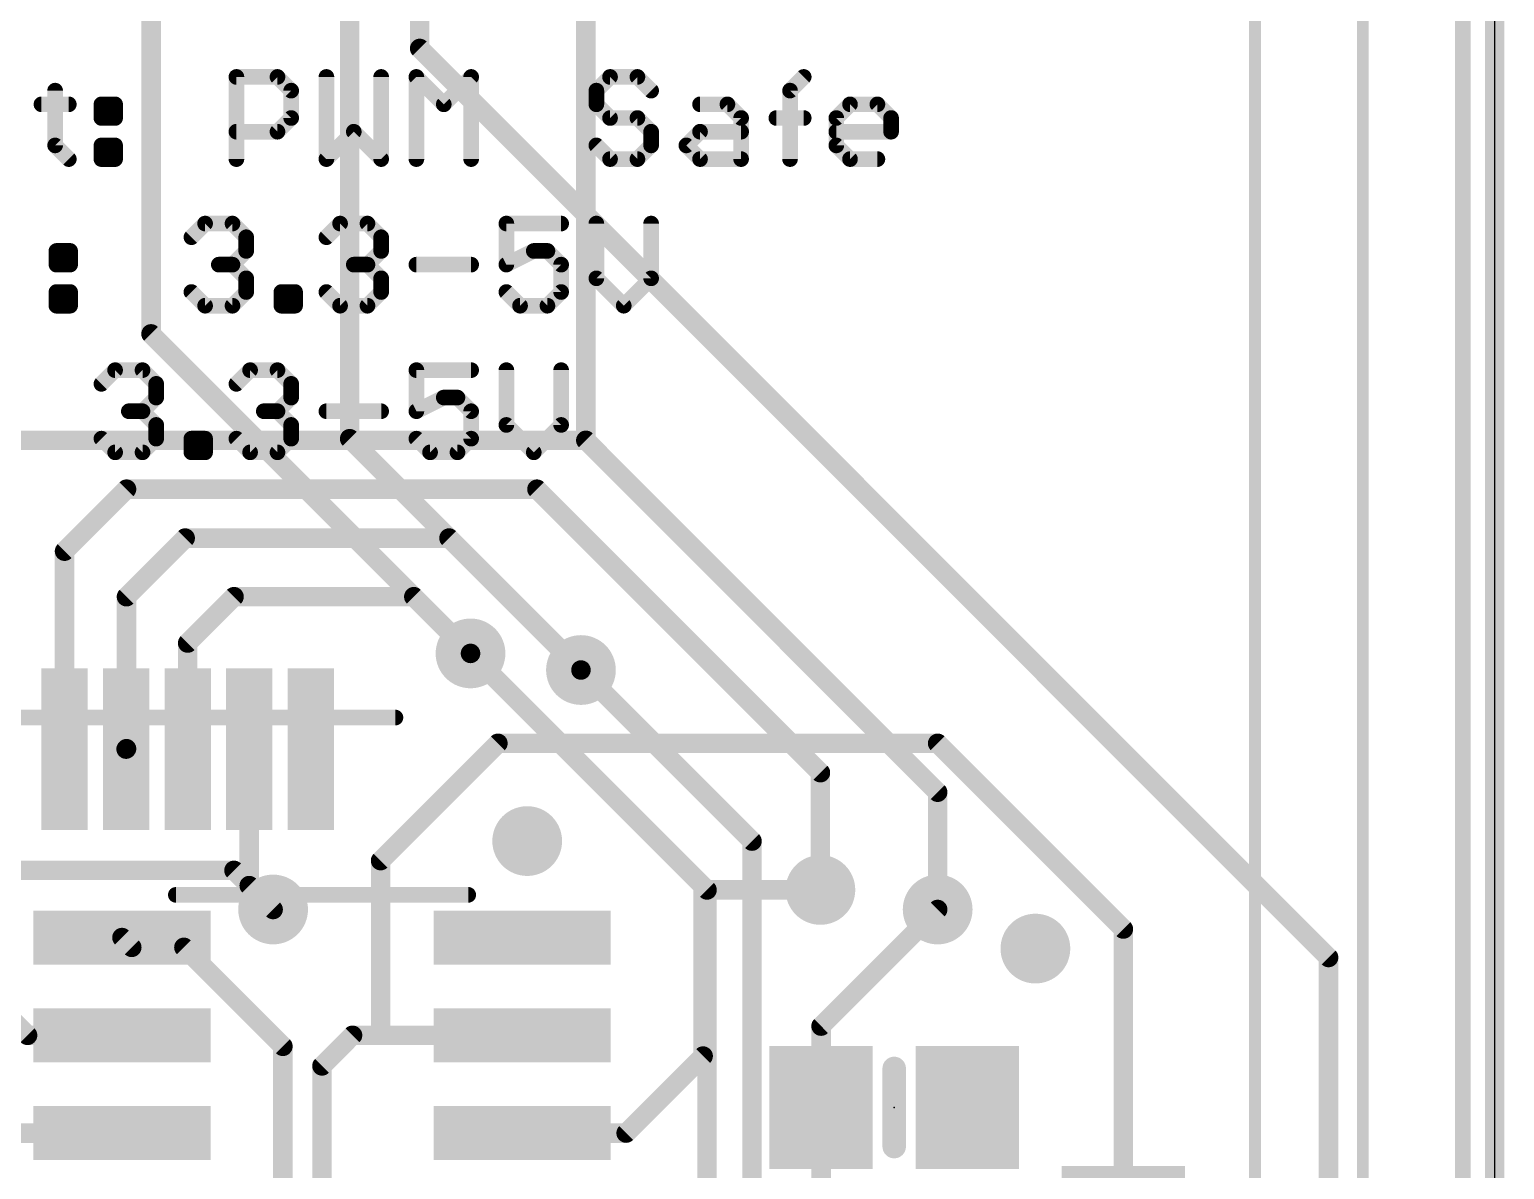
# Model space of a CAD drawing. Extents: x -0.1 to 35.7, y -0.1 to 59.2.
# Drawn here: x 16.52 to 35.69, y 15.42 to 30.23 of the extents above; entities that cross this region are included whole.
import ezdxf

# ---------------------------------------------------------------- set-up
doc = ezdxf.new("R2010")
doc.units = 0
for name, color, linetype in [('1', 12, 'CONTINUOUS'), ('16', 5, 'CONTINUOUS'), ('18', 110, 'CONTINUOUS'), ('20', 53, 'CONTINUOUS'), ('21', 40, 'CONTINUOUS'), ('22', 6, 'CONTINUOUS'), ('23', 40, 'CONTINUOUS'), ('29', 253, 'CONTINUOUS'), ('30', 253, 'CONTINUOUS'), ('52', 253, 'CONTINUOUS')]:
    doc.layers.add(name, color=color, linetype=linetype)

# ---------------------------------------------------------------- blocks, each defined once
blk = doc.blocks.new('RECT')
blk.add_solid([(-0.5, -0.5), (0.5, -0.5), (-0.5, 0.5), (0.5, 0.5)])
blk = doc.blocks.new('ROUNDV')
at = {"const_width": 0.5}
blk.add_lwpolyline([(0, -0.25, 1), (0, 0.25, 1), (0, -0.25)], format="xyb", dxfattribs=at)

msp = doc.modelspace()

# ---------------------------------------------------------------- linework, layer by layer
at = {"layer": '1', "const_width": 0.254}
for points in [[(35.56, 59.055), (35.56, 0)], [(20.68, 52.04), (20.68, 24.913)], [(21.59, 29.9836), (21.59, 46.482)], [(18.099, 42.37), (18.099, 26.2748)], [(33.401, 18.1726), (21.59, 29.9836)], [(18.099, 26.2748), (22.2504, 22.1234)], [(20.68, 24.913), (23.6855, 21.9075)], [(22.606, 20.955), (21.082, 19.431)], [(28.321, 20.955), (22.606, 20.955)], [(30.734, 18.542), (28.321, 20.955)], [(21.082, 19.431), (21.082, 17.161)], [(16.256, 19.304), (19.177, 19.304)], [(19.177, 19.304), (19.685, 18.796)], [(25.273, 16.891), (25.273, 19.05)], [(25.273, 19.05), (26.797, 19.05)], [(26.806, 17.281), (28.321, 18.796)], [(30.734, 14.793), (30.734, 18.542)], [(17.848, 18.304), (17.721, 18.431)], [(18.526, 18.304), (17.848, 18.304)], [(19.812, 17.018), (18.526, 18.304)], [(33.401, 2.54), (33.401, 18.1726)], [(16.494, 17.161), (16.002, 17.653)], [(17.721, 17.161), (16.494, 17.161)], [(20.32, 16.764), (20.717, 17.161)], [(20.717, 17.161), (21.082, 17.161)], [(21.082, 17.161), (22.921, 17.161)], [(26.806, 16.223), (26.806, 17.281)], [(19.812, 8.128), (19.812, 17.018)], [(20.32, 7.62), (20.32, 16.764)], [(24.273, 15.891), (25.273, 16.891)], [(26.806, 16.223), (26.806, 14.2081)], [(17.721, 15.891), (12.335, 15.891)], [(22.921, 15.891), (24.273, 15.891)]]:
    msp.add_lwpolyline(points, dxfattribs=at)
at = {"layer": '1', "const_width": 0.127}
for points in [[(21.6349, 30.0285, 1), (21.5451, 29.9387)], [(21.5265, 29.9836, 1), (21.6535, 29.9836)], [(18.1439, 26.3197, 1), (18.0541, 26.2299)], [(18.0355, 26.2748, 1), (18.1625, 26.2748)], [(20.7249, 24.9579, 1), (20.6351, 24.8681)], [(20.6165, 24.913, 1), (20.7435, 24.913)], [(22.2055, 22.0785, 1), (22.2953, 22.1683)], [(23.6406, 21.8626, 1), (23.7304, 21.9524)], [(22.606, 21.0185, 1), (22.606, 20.8915)], [(22.6509, 20.9101, 1), (22.5611, 20.9999)], [(28.3659, 20.9999, 1), (28.2761, 20.9101)], [(28.321, 20.8915, 1), (28.321, 21.0185)], [(21.1455, 19.431, 1), (21.0185, 19.431)], [(19.2219, 19.3489, 1), (19.1321, 19.2591)], [(19.177, 19.2405, 1), (19.177, 19.3675)], [(21.0371, 19.4759, 1), (21.1269, 19.3861)], [(25.3365, 19.05, 1), (25.2095, 19.05)], [(25.273, 19.1135, 1), (25.273, 18.9865)], [(26.797, 18.9865, 1), (26.797, 19.1135)], [(19.6401, 18.7511, 1), (19.7299, 18.8409)], [(28.3659, 18.7511, 1), (28.2761, 18.8409)], [(30.7975, 18.542, 1), (30.6705, 18.542)], [(30.6891, 18.4971, 1), (30.7789, 18.5869)], [(17.7659, 18.4759, 1), (17.6761, 18.3861)], [(17.848, 18.3675, 1), (17.848, 18.2405)], [(17.8031, 18.2591, 1), (17.8929, 18.3489)], [(18.5709, 18.3489, 1), (18.4811, 18.2591)], [(18.526, 18.2405, 1), (18.526, 18.3675)], [(33.4645, 18.1726, 1), (33.3375, 18.1726)], [(33.3561, 18.1277, 1), (33.4459, 18.2175)], [(16.494, 17.2245, 1), (16.494, 17.0975)], [(16.4491, 17.1161, 1), (16.5389, 17.2059)], [(17.721, 17.0975, 1), (17.721, 17.2245)], [(20.717, 17.2245, 1), (20.717, 17.0975)], [(20.7619, 17.1161, 1), (20.6721, 17.2059)], [(21.082, 17.2245, 1), (21.082, 17.0975)], [(21.082, 17.0975, 1), (21.082, 17.2245)], [(22.921, 17.0975, 1), (22.921, 17.2245)], [(26.8695, 17.281, 1), (26.7425, 17.281)], [(26.7611, 17.3259, 1), (26.8509, 17.2361)], [(19.8755, 17.018, 1), (19.7485, 17.018)], [(19.7671, 16.9731, 1), (19.8569, 17.0629)], [(21.0185, 17.161, 1), (21.1455, 17.161)], [(20.3835, 16.764, 1), (20.2565, 16.764)], [(20.2751, 16.8089, 1), (20.3649, 16.7191)], [(25.2095, 16.891, 1), (25.3365, 16.891)], [(25.3179, 16.8461, 1), (25.2281, 16.9359)], [(26.8695, 16.223, 1), (26.7425, 16.223)], [(26.7425, 16.223, 1), (26.8695, 16.223)], [(17.721, 15.8275, 1), (17.721, 15.9545)], [(22.921, 15.9545, 1), (22.921, 15.8275)], [(24.2281, 15.9359, 1), (24.3179, 15.8461)], [(24.273, 15.8275, 1), (24.273, 15.9545)]]:
    msp.add_lwpolyline(points, format="xyb", dxfattribs=at)
at = {"layer": '16', "const_width": 0.254}
for points in [[(35.56, 59.055), (35.56, 0)], [(23.749, 24.892), (23.749, 39.011)], [(23.749, 24.892), (14.351, 24.892)], [(28.321, 20.32), (23.749, 24.892)], [(17.78, 24.257), (16.975, 23.452)], [(23.114, 24.257), (17.78, 24.257)], [(26.797, 20.574), (23.114, 24.257)], [(16.975, 23.452), (16.975, 20.88)], [(18.542, 23.622), (17.78, 22.86)], [(21.971, 23.622), (18.542, 23.622)], [(23.6855, 21.9075), (21.971, 23.622)], [(17.78, 22.86), (17.78, 20.885)], [(19.177, 22.86), (18.575, 22.258)], [(21.5138, 22.86), (19.177, 22.86)], [(22.2504, 22.1234), (21.5138, 22.86)], [(18.575, 22.258), (18.575, 20.88)], [(25.3238, 19.05), (22.2504, 22.1234)], [(25.908, 19.685), (23.6855, 21.9075)], [(17.78, 20.885), (17.775, 20.88)], [(19.375, 19.106), (19.375, 20.88)], [(26.797, 19.05), (26.797, 20.574)], [(28.321, 18.796), (28.321, 20.32)], [(25.908, 19.685), (25.908, 11.811)], [(19.685, 18.796), (19.375, 19.106)], [(25.3238, 19.05), (25.3238, 13.7882)]]:
    msp.add_lwpolyline(points, dxfattribs=at)
at = {"layer": '16', "const_width": 0.127}
for points in [[(23.7939, 24.9369, 1), (23.7041, 24.8471)], [(23.6855, 24.892, 1), (23.8125, 24.892)], [(23.749, 24.8285, 1), (23.749, 24.9555)], [(17.78, 24.3205, 1), (17.78, 24.1935)], [(17.8249, 24.2121, 1), (17.7351, 24.3019)], [(23.1589, 24.3019, 1), (23.0691, 24.2121)], [(23.114, 24.1935, 1), (23.114, 24.3205)], [(17.0385, 23.452, 1), (16.9115, 23.452)], [(18.542, 23.6855, 1), (18.542, 23.5585)], [(18.5869, 23.5771, 1), (18.4971, 23.6669)], [(22.0159, 23.6669, 1), (21.9261, 23.5771)], [(21.971, 23.5585, 1), (21.971, 23.6855)], [(16.9301, 23.4969, 1), (17.0199, 23.4071)], [(17.8435, 22.86, 1), (17.7165, 22.86)], [(17.7351, 22.9049, 1), (17.8249, 22.8151)], [(19.177, 22.9235, 1), (19.177, 22.7965)], [(19.2219, 22.8151, 1), (19.1321, 22.9049)], [(21.5587, 22.9049, 1), (21.4689, 22.8151)], [(21.5138, 22.7965, 1), (21.5138, 22.9235)], [(18.6385, 22.258, 1), (18.5115, 22.258)], [(18.5301, 22.3029, 1), (18.6199, 22.2131)], [(22.2953, 22.1683, 1), (22.2055, 22.0785)], [(22.2055, 22.0785, 1), (22.2953, 22.1683)], [(23.7304, 21.9524, 1), (23.6406, 21.8626)], [(23.6406, 21.8626, 1), (23.7304, 21.9524)], [(16.9115, 20.88, 1), (17.0385, 20.88)], [(17.7301, 20.9249, 1), (17.8199, 20.8351)], [(17.7165, 20.885, 1), (17.8435, 20.885)], [(17.8249, 20.8401, 1), (17.7351, 20.9299)], [(18.5115, 20.88, 1), (18.6385, 20.88)], [(19.4385, 20.88, 1), (19.3115, 20.88)], [(26.8605, 20.574, 1), (26.7335, 20.574)], [(26.7521, 20.5291, 1), (26.8419, 20.6189)], [(28.3845, 20.32, 1), (28.2575, 20.32)], [(28.2761, 20.2751, 1), (28.3659, 20.3649)], [(25.9715, 19.685, 1), (25.8445, 19.685)], [(25.8631, 19.6401, 1), (25.9529, 19.7299)], [(19.4199, 19.1509, 1), (19.3301, 19.0611)], [(19.3115, 19.106, 1), (19.4385, 19.106)], [(25.3873, 19.05, 1), (25.2603, 19.05)], [(25.2789, 19.0051, 1), (25.3687, 19.0949)], [(26.7335, 19.05, 1), (26.8605, 19.05)], [(19.6401, 18.7511, 1), (19.7299, 18.8409)], [(28.2575, 18.796, 1), (28.3845, 18.796)]]:
    msp.add_lwpolyline(points, format="xyb", dxfattribs=at)
at = {"layer": '20'}
msp.add_line((35.56, 2.54), (35.56, 56.515), dxfattribs=at)
at = {"layer": '21'}
for points, const_width in [([(19.2081, 28.5461), (19.2081, 29.6138)], 0.2032), ([(19.2081, 29.6138), (19.7419, 29.6138)], 0.2032), ([(19.7419, 29.6138), (19.9199, 29.4359)], 0.2032), ([(20.3775, 29.6138), (20.3775, 28.5461)], 0.2032), ([(21.0893, 28.5461), (21.0893, 29.6138)], 0.2032), ([(21.5469, 28.5461), (21.5469, 29.6138)], 0.2032), ([(21.5469, 29.6138), (21.9028, 29.2579)], 0.2032), ([(21.9028, 29.2579), (22.2587, 29.6138)], 0.2032), ([(22.2587, 29.6138), (22.2587, 28.5461)], 0.2032), ([(24.0636, 29.6138), (23.8857, 29.4359)], 0.2032), ([(24.4195, 29.6138), (24.0636, 29.6138)], 0.2032), ([(24.5975, 29.4359), (24.4195, 29.6138)], 0.2032), ([(26.4024, 29.4359), (26.5804, 29.6138)], 0.2032), ([(16.8523, 29.4359), (16.8523, 28.7241)], 0.2032), ([(19.9199, 29.4359), (19.9199, 29.08)], 0.2032), ([(23.8857, 29.4359), (23.8857, 29.2579)], 0.2032), ([(26.4024, 28.5461), (26.4024, 29.4359)], 0.2032), ([(16.6744, 29.2579), (17.0303, 29.2579)], 0.2032), ([(17.454, 29.2579), (17.6319, 29.2579)], 0.2032), ([(17.454, 29.08), (17.454, 29.2579)], 0.2032), ([(17.6319, 29.2579), (17.6319, 29.08)], 0.2032), ([(23.8857, 29.2579), (24.0636, 29.08)], 0.2032), ([(25.233, 29.2579), (25.5889, 29.2579)], 0.2032), ([(25.5889, 29.2579), (25.7669, 29.08)], 0.2032), ([(27.004, 29.08), (27.182, 29.2579)], 0.2032), ([(27.182, 29.2579), (27.5379, 29.2579)], 0.2032), ([(27.5379, 29.2579), (27.7159, 29.08)], 0.2032), ([(17.6319, 29.08), (17.454, 29.08)], 0.2032), ([(19.9199, 29.08), (19.7419, 28.902)], 0.2032), ([(24.0636, 29.08), (24.4195, 29.08)], 0.2032), ([(24.4195, 29.08), (24.5975, 28.902)], 0.2032), ([(25.7669, 29.08), (25.7669, 28.5461)], 0.2032), ([(26.2245, 29.08), (26.5804, 29.08)], 0.2032), ([(27.004, 28.7241), (27.004, 29.08)], 0.2032), ([(27.7159, 29.08), (27.7159, 28.902)], 0.2032), ([(19.7419, 28.902), (19.2081, 28.902)], 0.2032), ([(20.3775, 28.5461), (20.7334, 28.902)], 0.2032), ([(20.7334, 28.902), (21.0893, 28.5461)], 0.2032), ([(24.5975, 28.902), (24.5975, 28.7241)], 0.2032), ([(25.0551, 28.7241), (25.233, 28.902)], 0.2032), ([(25.233, 28.902), (25.7669, 28.902)], 0.2032), ([(27.7159, 28.902), (27.004, 28.902)], 0.2032), ([(16.8523, 28.7241), (17.0303, 28.5461)], 0.2032), ([(17.454, 28.7241), (17.6319, 28.7241)], 0.2032), ([(17.454, 28.5461), (17.454, 28.7241)], 0.2032), ([(17.6319, 28.7241), (17.6319, 28.5461)], 0.2032), ([(24.0636, 28.5461), (23.8857, 28.7241)], 0.2032), ([(24.5975, 28.7241), (24.4195, 28.5461)], 0.2032), ([(25.233, 28.5461), (25.0551, 28.7241)], 0.2032), ([(27.182, 28.5461), (27.004, 28.7241)], 0.2032), ([(17.6319, 28.5461), (17.454, 28.5461)], 0.2032), ([(24.4195, 28.5461), (24.0636, 28.5461)], 0.2032), ([(25.7669, 28.5461), (25.233, 28.5461)], 0.2032), ([(27.5379, 28.5461), (27.182, 28.5461)], 0.2032), ([(18.6234, 27.5309), (18.8013, 27.7088)], 0.2032), ([(18.8013, 27.7088), (19.1572, 27.7088)], 0.2032), ([(19.1572, 27.7088), (19.3352, 27.5309)], 0.2032), ([(20.3775, 27.5309), (20.5554, 27.7088)], 0.2032), ([(20.5554, 27.7088), (20.9113, 27.7088)], 0.2032), ([(20.9113, 27.7088), (21.0893, 27.5309)], 0.2032), ([(23.4281, 27.7088), (22.7163, 27.7088)], 0.2032), ([(22.7163, 27.7088), (22.7163, 27.175)], 0.2032), ([(23.8857, 27.7088), (23.8857, 26.997)], 0.2032), ([(24.5975, 26.997), (24.5975, 27.7088)], 0.2032), ([(19.3352, 27.5309), (19.3352, 27.3529)], 0.2032), ([(21.0893, 27.5309), (21.0893, 27.3529)], 0.2032), ([(16.8693, 27.3529), (17.0472, 27.3529)], 0.2032), ([(16.8693, 27.175), (16.8693, 27.3529)], 0.2032), ([(17.0472, 27.3529), (17.0472, 27.175)], 0.2032), ([(19.3352, 27.3529), (19.1572, 27.175)], 0.2032), ([(21.0893, 27.3529), (20.9113, 27.175)], 0.2032), ([(22.7163, 27.175), (23.0722, 27.3529)], 0.2032), ([(23.0722, 27.3529), (23.2501, 27.3529)], 0.2032), ([(23.2501, 27.3529), (23.4281, 27.175)], 0.2032), ([(17.0472, 27.175), (16.8693, 27.175)], 0.2032), ([(19.1572, 27.175), (18.9793, 27.175)], 0.2032), ([(19.1572, 27.175), (19.3352, 26.997)], 0.2032), ([(20.9113, 27.175), (20.7334, 27.175)], 0.2032), ([(20.9113, 27.175), (21.0893, 26.997)], 0.2032), ([(21.5469, 27.175), (22.2587, 27.175)], 0.2032), ([(23.4281, 27.175), (23.4281, 26.8191)], 0.2032), ([(19.3352, 26.997), (19.3352, 26.8191)], 0.2032), ([(21.0893, 26.997), (21.0893, 26.8191)], 0.2032), ([(23.8857, 26.997), (24.2416, 26.6411)], 0.2032), ([(24.2416, 26.6411), (24.5975, 26.997)], 0.2032), ([(16.8693, 26.8191), (17.0472, 26.8191)], 0.2032), ([(16.8693, 26.6411), (16.8693, 26.8191)], 0.2032), ([(17.0472, 26.8191), (17.0472, 26.6411)], 0.2032), ([(18.8013, 26.6411), (18.6234, 26.8191)], 0.2032), ([(19.3352, 26.8191), (19.1572, 26.6411)], 0.2032), ([(19.7928, 26.6411), (19.7928, 26.8191)], 0.2032), ([(19.7928, 26.8191), (19.9707, 26.8191)], 0.2032), ([(19.9707, 26.8191), (19.9707, 26.6411)], 0.2032), ([(20.5554, 26.6411), (20.3775, 26.8191)], 0.2032), ([(21.0893, 26.8191), (20.9113, 26.6411)], 0.2032), ([(22.8942, 26.6411), (22.7163, 26.8191)], 0.2032), ([(23.4281, 26.8191), (23.2501, 26.6411)], 0.2032), ([(17.0472, 26.6411), (16.8693, 26.6411)], 0.2032), ([(19.1572, 26.6411), (18.8013, 26.6411)], 0.2032), ([(19.9707, 26.6411), (19.7928, 26.6411)], 0.2032), ([(20.9113, 26.6411), (20.5554, 26.6411)], 0.2032), ([(23.2501, 26.6411), (22.8942, 26.6411)], 0.2032), ([(17.454, 25.6259), (17.6319, 25.8038)], 0.2032), ([(17.6319, 25.8038), (17.9878, 25.8038)], 0.2032), ([(17.9878, 25.8038), (18.1658, 25.6259)], 0.2032), ([(19.2081, 25.6259), (19.386, 25.8038)], 0.2032), ([(19.386, 25.8038), (19.7419, 25.8038)], 0.2032), ([(19.7419, 25.8038), (19.9199, 25.6259)], 0.2032), ([(22.2587, 25.8038), (21.5469, 25.8038)], 0.2032), ([(21.5469, 25.8038), (21.5469, 25.27)], 0.2032), ([(22.7163, 25.8038), (22.7163, 25.092)], 0.2032), ([(23.4281, 25.092), (23.4281, 25.8038)], 0.2032), ([(18.1658, 25.6259), (18.1658, 25.4479)], 0.2032), ([(19.9199, 25.6259), (19.9199, 25.4479)], 0.2032), ([(18.1658, 25.4479), (17.9878, 25.27)], 0.2032), ([(19.9199, 25.4479), (19.7419, 25.27)], 0.2032), ([(21.5469, 25.27), (21.9028, 25.4479)], 0.2032), ([(21.9028, 25.4479), (22.0807, 25.4479)], 0.2032), ([(22.0807, 25.4479), (22.2587, 25.27)], 0.2032), ([(17.9878, 25.27), (17.8099, 25.27)], 0.2032), ([(17.9878, 25.27), (18.1658, 25.092)], 0.2032), ([(19.7419, 25.27), (19.564, 25.27)], 0.2032), ([(19.7419, 25.27), (19.9199, 25.092)], 0.2032), ([(20.3775, 25.27), (21.0893, 25.27)], 0.2032), ([(22.2587, 25.27), (22.2587, 24.914)], 0.2032), ([(18.1658, 25.092), (18.1658, 24.914)], 0.2032), ([(19.9199, 25.092), (19.9199, 24.914)], 0.2032), ([(22.7163, 25.092), (23.0722, 24.7361)], 0.2032), ([(23.0722, 24.7361), (23.4281, 25.092)], 0.2032), ([(17.6319, 24.7361), (17.454, 24.914)], 0.2032), ([(18.1658, 24.914), (17.9878, 24.7361)], 0.2032), ([(18.6234, 24.7361), (18.6234, 24.914)], 0.2032), ([(18.6234, 24.914), (18.8013, 24.914)], 0.2032), ([(18.8013, 24.914), (18.8013, 24.7361)], 0.2032), ([(19.386, 24.7361), (19.2081, 24.914)], 0.2032), ([(19.9199, 24.914), (19.7419, 24.7361)], 0.2032), ([(21.7248, 24.7361), (21.5469, 24.914)], 0.2032), ([(22.2587, 24.914), (22.0807, 24.7361)], 0.2032), ([(17.9878, 24.7361), (17.6319, 24.7361)], 0.2032), ([(18.8013, 24.7361), (18.6234, 24.7361)], 0.2032), ([(19.7419, 24.7361), (19.386, 24.7361)], 0.2032), ([(22.0807, 24.7361), (21.7248, 24.7361)], 0.2032), ([(18.421, 18.986), (22.221, 18.986)], 0.2032), ([(27.756, 16.731), (27.756, 15.715)], 0.3048)]:
    msp.add_lwpolyline(points, dxfattribs=dict(at, const_width=const_width))
for points, const_width in [([(19.2589, 29.6138, 1), (19.1573, 29.6138)], 0.1016), ([(19.2081, 29.6646, 1), (19.2081, 29.563)], 0.1016), ([(19.7778, 29.6497, 1), (19.706, 29.5779)], 0.1016), ([(19.7419, 29.563, 1), (19.7419, 29.6646)], 0.1016), ([(20.4283, 29.6138, 1), (20.3267, 29.6138)], 0.1016), ([(21.1401, 29.6138, 1), (21.0385, 29.6138)], 0.1016), ([(21.5828, 29.6497, 1), (21.5109, 29.5779)], 0.1016), ([(21.5977, 29.6138, 1), (21.4961, 29.6138)], 0.1016), ([(22.3095, 29.6138, 1), (22.2079, 29.6138)], 0.1016), ([(22.2946, 29.5779, 1), (22.2227, 29.6497)], 0.1016), ([(24.0636, 29.6646, 1), (24.0636, 29.563)], 0.1016), ([(24.0995, 29.5779, 1), (24.0277, 29.6497)], 0.1016), ([(24.4554, 29.6497, 1), (24.3836, 29.5779)], 0.1016), ([(24.4195, 29.563, 1), (24.4195, 29.6646)], 0.1016), ([(26.6163, 29.5779, 1), (26.5444, 29.6497)], 0.1016), ([(16.9031, 29.4359, 1), (16.8015, 29.4359)], 0.1016), ([(19.9707, 29.4359, 1), (19.8691, 29.4359)], 0.1016), ([(19.884, 29.3999, 1), (19.9558, 29.4718)], 0.1016), ([(23.8497, 29.4718, 1), (23.9216, 29.3999)], 0.1016), ([(23.9365, 29.4359, 1), (23.8349, 29.4359)], 0.1016), ([(24.5615, 29.3999, 1), (24.6334, 29.4718)], 0.1016), ([(26.4532, 29.4359, 1), (26.3516, 29.4359)], 0.1016), ([(26.3665, 29.4718, 1), (26.4383, 29.3999)], 0.1016), ([(16.6744, 29.3087, 1), (16.6744, 29.2071)], 0.1016), ([(17.0303, 29.2071, 1), (17.0303, 29.3087)], 0.1016), ([(17.454, 29.3087, 1), (17.454, 29.2071)], 0.1016), ([(17.5048, 29.2579, 1), (17.4032, 29.2579)], 0.1016), ([(17.6827, 29.2579, 1), (17.5811, 29.2579)], 0.1016), ([(17.6319, 29.2071, 1), (17.6319, 29.3087)], 0.1016), ([(21.8668, 29.2938, 1), (21.9387, 29.222)], 0.1016), ([(21.8668, 29.222, 1), (21.9387, 29.2938)], 0.1016), ([(23.9216, 29.2938, 1), (23.8497, 29.222)], 0.1016), ([(25.233, 29.3087, 1), (25.233, 29.2071)], 0.1016), ([(25.6248, 29.2938, 1), (25.553, 29.222)], 0.1016), ([(25.5889, 29.2071, 1), (25.5889, 29.3087)], 0.1016), ([(27.182, 29.3087, 1), (27.182, 29.2071)], 0.1016), ([(27.2179, 29.222, 1), (27.1461, 29.2938)], 0.1016), ([(27.5738, 29.2938, 1), (27.502, 29.222)], 0.1016), ([(27.5379, 29.2071, 1), (27.5379, 29.3087)], 0.1016), ([(17.454, 29.1308, 1), (17.454, 29.0292)], 0.1016), ([(17.6319, 29.0292, 1), (17.6319, 29.1308)], 0.1016), ([(19.9558, 29.044, 1), (19.884, 29.1159)], 0.1016), ([(23.8349, 29.2579, 1), (23.9365, 29.2579)], 0.1016), ([(24.0636, 29.1308, 1), (24.0636, 29.0292)], 0.1016), ([(24.0277, 29.044, 1), (24.0995, 29.1159)], 0.1016), ([(24.4554, 29.1159, 1), (24.3836, 29.044)], 0.1016), ([(24.4195, 29.0292, 1), (24.4195, 29.1308)], 0.1016), ([(25.8177, 29.08, 1), (25.7161, 29.08)], 0.1016), ([(25.7309, 29.044, 1), (25.8028, 29.1159)], 0.1016), ([(26.2245, 29.1308, 1), (26.2245, 29.0292)], 0.1016), ([(26.5804, 29.0292, 1), (26.5804, 29.1308)], 0.1016), ([(27.0548, 29.08, 1), (26.9532, 29.08)], 0.1016), ([(26.9681, 29.1159, 1), (27.04, 29.044)], 0.1016), ([(27.7667, 29.08, 1), (27.6651, 29.08)], 0.1016), ([(27.6799, 29.044, 1), (27.7518, 29.1159)], 0.1016), ([(17.4032, 29.08, 1), (17.5048, 29.08)], 0.1016), ([(17.5811, 29.08, 1), (17.6827, 29.08)], 0.1016), ([(19.2081, 28.9528, 1), (19.2081, 28.8512)], 0.1016), ([(19.706, 28.9379, 1), (19.7778, 28.8661)], 0.1016), ([(19.7419, 28.8512, 1), (19.7419, 28.9528)], 0.1016), ([(19.8691, 29.08, 1), (19.9707, 29.08)], 0.1016), ([(20.7693, 28.9379, 1), (20.6974, 28.8661)], 0.1016), ([(20.7693, 28.8661, 1), (20.6974, 28.9379)], 0.1016), ([(24.6483, 28.902, 1), (24.5467, 28.902)], 0.1016), ([(24.5615, 28.8661, 1), (24.6334, 28.9379)], 0.1016), ([(25.233, 28.9528, 1), (25.233, 28.8512)], 0.1016), ([(25.2689, 28.8661, 1), (25.1971, 28.9379)], 0.1016), ([(25.7669, 28.8512, 1), (25.7669, 28.9528)], 0.1016), ([(27.004, 28.9528, 1), (27.004, 28.8512)], 0.1016), ([(27.6651, 28.902, 1), (27.7667, 28.902)], 0.1016), ([(27.7159, 28.8512, 1), (27.7159, 28.9528)], 0.1016), ([(16.8882, 28.76, 1), (16.8164, 28.6881)], 0.1016), ([(16.8015, 28.7241, 1), (16.9031, 28.7241)], 0.1016), ([(17.454, 28.7749, 1), (17.454, 28.6733)], 0.1016), ([(17.5048, 28.7241, 1), (17.4032, 28.7241)], 0.1016), ([(17.6827, 28.7241, 1), (17.5811, 28.7241)], 0.1016), ([(17.6319, 28.6733, 1), (17.6319, 28.7749)], 0.1016), ([(23.9216, 28.76, 1), (23.8497, 28.6881)], 0.1016), ([(24.5467, 28.7241, 1), (24.6483, 28.7241)], 0.1016), ([(24.6334, 28.6881, 1), (24.5615, 28.76)], 0.1016), ([(25.091, 28.76, 1), (25.0191, 28.6881)], 0.1016), ([(25.0191, 28.76, 1), (25.091, 28.6881)], 0.1016), ([(27.04, 28.76, 1), (26.9681, 28.6881)], 0.1016), ([(26.9532, 28.7241, 1), (27.0548, 28.7241)], 0.1016), ([(16.9944, 28.5102, 1), (17.0662, 28.582)], 0.1016), ([(17.454, 28.5969, 1), (17.454, 28.4953)], 0.1016), ([(17.4032, 28.5461, 1), (17.5048, 28.5461)], 0.1016), ([(17.5811, 28.5461, 1), (17.6827, 28.5461)], 0.1016), ([(17.6319, 28.4953, 1), (17.6319, 28.5969)], 0.1016), ([(19.1573, 28.5461, 1), (19.2589, 28.5461)], 0.1016), ([(20.3415, 28.582, 1), (20.4134, 28.5102)], 0.1016), ([(20.3267, 28.5461, 1), (20.4283, 28.5461)], 0.1016), ([(21.0385, 28.5461, 1), (21.1401, 28.5461)], 0.1016), ([(21.0534, 28.5102, 1), (21.1252, 28.582)], 0.1016), ([(21.4961, 28.5461, 1), (21.5977, 28.5461)], 0.1016), ([(22.2079, 28.5461, 1), (22.3095, 28.5461)], 0.1016), ([(24.0636, 28.5969, 1), (24.0636, 28.4953)], 0.1016), ([(24.0277, 28.5102, 1), (24.0995, 28.582)], 0.1016), ([(24.3836, 28.582, 1), (24.4554, 28.5102)], 0.1016), ([(24.4195, 28.4953, 1), (24.4195, 28.5969)], 0.1016), ([(25.233, 28.5969, 1), (25.233, 28.4953)], 0.1016), ([(25.1971, 28.5102, 1), (25.2689, 28.582)], 0.1016), ([(25.7161, 28.5461, 1), (25.8177, 28.5461)], 0.1016), ([(25.7669, 28.4953, 1), (25.7669, 28.5969)], 0.1016), ([(26.3516, 28.5461, 1), (26.4532, 28.5461)], 0.1016), ([(27.182, 28.5969, 1), (27.182, 28.4953)], 0.1016), ([(27.1461, 28.5102, 1), (27.2179, 28.582)], 0.1016), ([(27.5379, 28.4953, 1), (27.5379, 28.5969)], 0.1016), ([(18.8013, 27.7596, 1), (18.8013, 27.658)], 0.1016), ([(18.8373, 27.6729, 1), (18.7654, 27.7447)], 0.1016), ([(19.1932, 27.7447, 1), (19.1213, 27.6729)], 0.1016), ([(19.1572, 27.658, 1), (19.1572, 27.7596)], 0.1016), ([(20.5554, 27.7596, 1), (20.5554, 27.658)], 0.1016), ([(20.5913, 27.6729, 1), (20.5195, 27.7447)], 0.1016), ([(20.9473, 27.7447, 1), (20.8754, 27.6729)], 0.1016), ([(20.9113, 27.658, 1), (20.9113, 27.7596)], 0.1016), ([(22.7163, 27.7596, 1), (22.7163, 27.658)], 0.1016), ([(22.7671, 27.7088, 1), (22.6655, 27.7088)], 0.1016), ([(23.4281, 27.658, 1), (23.4281, 27.7596)], 0.1016), ([(23.9365, 27.7088, 1), (23.8349, 27.7088)], 0.1016), ([(24.6483, 27.7088, 1), (24.5467, 27.7088)], 0.1016), ([(18.5875, 27.5668, 1), (18.6593, 27.4949)], 0.1016), ([(19.386, 27.5309, 1), (19.2844, 27.5309)], 0.1016), ([(19.2993, 27.4949, 1), (19.3711, 27.5668)], 0.1016), ([(20.3416, 27.5668, 1), (20.4134, 27.4949)], 0.1016), ([(21.1401, 27.5309, 1), (21.0385, 27.5309)], 0.1016), ([(21.0534, 27.4949, 1), (21.1252, 27.5668)], 0.1016), ([(16.8693, 27.4037, 1), (16.8693, 27.3021)], 0.1016), ([(16.9201, 27.3529, 1), (16.8185, 27.3529)], 0.1016), ([(17.098, 27.3529, 1), (16.9964, 27.3529)], 0.1016), ([(17.0472, 27.3021, 1), (17.0472, 27.4037)], 0.1016), ([(19.3711, 27.317, 1), (19.2993, 27.3888)], 0.1016), ([(21.1252, 27.317, 1), (21.0534, 27.3888)], 0.1016), ([(23.0722, 27.4037, 1), (23.0722, 27.3021)], 0.1016), ([(23.0949, 27.3075, 1), (23.0495, 27.3983)], 0.1016), ([(23.286, 27.3888, 1), (23.2142, 27.317)], 0.1016), ([(23.2501, 27.3021, 1), (23.2501, 27.4037)], 0.1016), ([(16.8693, 27.2258, 1), (16.8693, 27.1242)], 0.1016), ([(16.8185, 27.175, 1), (16.9201, 27.175)], 0.1016), ([(16.9964, 27.175, 1), (17.098, 27.175)], 0.1016), ([(17.0472, 27.1242, 1), (17.0472, 27.2258)], 0.1016), ([(18.9793, 27.2258, 1), (18.9793, 27.1242)], 0.1016), ([(19.1932, 27.2109, 1), (19.1213, 27.139)], 0.1016), ([(19.1213, 27.2109, 1), (19.1932, 27.139)], 0.1016), ([(19.1572, 27.1242, 1), (19.1572, 27.2258)], 0.1016), ([(19.2844, 27.3529, 1), (19.386, 27.3529)], 0.1016), ([(20.7334, 27.2258, 1), (20.7334, 27.1242)], 0.1016), ([(20.9473, 27.2109, 1), (20.8754, 27.139)], 0.1016), ([(20.8754, 27.2109, 1), (20.9473, 27.139)], 0.1016), ([(20.9113, 27.1242, 1), (20.9113, 27.2258)], 0.1016), ([(21.0385, 27.3529, 1), (21.1401, 27.3529)], 0.1016), ([(21.5469, 27.2258, 1), (21.5469, 27.1242)], 0.1016), ([(22.2587, 27.1242, 1), (22.2587, 27.2258)], 0.1016), ([(22.6936, 27.2204, 1), (22.739, 27.1295)], 0.1016), ([(22.6655, 27.175, 1), (22.7671, 27.175)], 0.1016), ([(23.4789, 27.175, 1), (23.3773, 27.175)], 0.1016), ([(23.3922, 27.139, 1), (23.464, 27.2109)], 0.1016), ([(19.386, 26.997, 1), (19.2844, 26.997)], 0.1016), ([(19.2993, 26.9611, 1), (19.3711, 27.0329)], 0.1016), ([(21.1401, 26.997, 1), (21.0385, 26.997)], 0.1016), ([(21.0534, 26.9611, 1), (21.1252, 27.0329)], 0.1016), ([(23.9216, 27.0329, 1), (23.8497, 26.9611)], 0.1016), ([(23.8349, 26.997, 1), (23.9365, 26.997)], 0.1016), ([(24.5467, 26.997, 1), (24.6483, 26.997)], 0.1016), ([(24.6334, 26.9611, 1), (24.5616, 27.0329)], 0.1016), ([(16.9201, 26.8191, 1), (16.8185, 26.8191)], 0.1016), ([(16.8693, 26.8698, 1), (16.8693, 26.7683)], 0.1016), ([(17.098, 26.8191, 1), (16.9964, 26.8191)], 0.1016), ([(17.0472, 26.7683, 1), (17.0472, 26.8698)], 0.1016), ([(18.6593, 26.855, 1), (18.5875, 26.7831)], 0.1016), ([(19.2844, 26.8191, 1), (19.386, 26.8191)], 0.1016), ([(19.3711, 26.7831, 1), (19.2993, 26.855)], 0.1016), ([(19.8436, 26.8191, 1), (19.742, 26.8191)], 0.1016), ([(19.7928, 26.8698, 1), (19.7928, 26.7683)], 0.1016), ([(20.0215, 26.8191, 1), (19.9199, 26.8191)], 0.1016), ([(19.9707, 26.7683, 1), (19.9707, 26.8698)], 0.1016), ([(20.4134, 26.855, 1), (20.3416, 26.7831)], 0.1016), ([(21.0385, 26.8191, 1), (21.1401, 26.8191)], 0.1016), ([(21.1252, 26.7831, 1), (21.0534, 26.855)], 0.1016), ([(22.7522, 26.855, 1), (22.6803, 26.7831)], 0.1016), ([(23.3773, 26.8191, 1), (23.4789, 26.8191)], 0.1016), ([(23.464, 26.7831, 1), (23.3922, 26.855)], 0.1016), ([(16.8693, 26.6919, 1), (16.8693, 26.5903)], 0.1016), ([(16.8185, 26.6411, 1), (16.9201, 26.6411)], 0.1016), ([(16.9964, 26.6411, 1), (17.098, 26.6411)], 0.1016), ([(17.0472, 26.5903, 1), (17.0472, 26.6919)], 0.1016), ([(18.8013, 26.6919, 1), (18.8013, 26.5903)], 0.1016), ([(18.7654, 26.6052, 1), (18.8373, 26.677)], 0.1016), ([(19.1213, 26.677, 1), (19.1932, 26.6052)], 0.1016), ([(19.1572, 26.5903, 1), (19.1572, 26.6919)], 0.1016), ([(19.7928, 26.6919, 1), (19.7928, 26.5903)], 0.1016), ([(19.742, 26.6411, 1), (19.8436, 26.6411)], 0.1016), ([(19.9199, 26.6411, 1), (20.0215, 26.6411)], 0.1016), ([(19.9707, 26.5903, 1), (19.9707, 26.6919)], 0.1016), ([(20.5554, 26.6919, 1), (20.5554, 26.5903)], 0.1016), ([(20.5195, 26.6052, 1), (20.5913, 26.677)], 0.1016), ([(20.8754, 26.677, 1), (20.9473, 26.6052)], 0.1016), ([(20.9113, 26.5903, 1), (20.9113, 26.6919)], 0.1016), ([(22.8942, 26.6919, 1), (22.8942, 26.5903)], 0.1016), ([(22.8583, 26.6052, 1), (22.9301, 26.677)], 0.1016), ([(23.2142, 26.677, 1), (23.286, 26.6052)], 0.1016), ([(23.2501, 26.5903, 1), (23.2501, 26.6919)], 0.1016), ([(24.2056, 26.677, 1), (24.2775, 26.6052)], 0.1016), ([(24.2056, 26.6052, 1), (24.2775, 26.677)], 0.1016), ([(17.6319, 25.8546, 1), (17.6319, 25.753)], 0.1016), ([(17.6679, 25.7679, 1), (17.596, 25.8397)], 0.1016), ([(18.0238, 25.8397, 1), (17.9519, 25.7679)], 0.1016), ([(17.9878, 25.753, 1), (17.9878, 25.8546)], 0.1016), ([(19.386, 25.8546, 1), (19.386, 25.753)], 0.1016), ([(19.422, 25.7679, 1), (19.3501, 25.8397)], 0.1016), ([(19.7779, 25.8397, 1), (19.706, 25.7679)], 0.1016), ([(19.7419, 25.753, 1), (19.7419, 25.8546)], 0.1016), ([(21.5469, 25.8546, 1), (21.5469, 25.753)], 0.1016), ([(21.5977, 25.8038, 1), (21.4961, 25.8038)], 0.1016), ([(22.2587, 25.753, 1), (22.2587, 25.8546)], 0.1016), ([(22.7671, 25.8038, 1), (22.6655, 25.8038)], 0.1016), ([(23.4789, 25.8038, 1), (23.3773, 25.8038)], 0.1016), ([(17.4181, 25.6618, 1), (17.4899, 25.5899)], 0.1016), ([(18.2166, 25.6259, 1), (18.115, 25.6259)], 0.1016), ([(18.1299, 25.5899, 1), (18.2017, 25.6618)], 0.1016), ([(19.1722, 25.6618, 1), (19.244, 25.5899)], 0.1016), ([(19.9707, 25.6259, 1), (19.8691, 25.6259)], 0.1016), ([(19.884, 25.5899, 1), (19.9558, 25.6618)], 0.1016), ([(18.115, 25.4479, 1), (18.2166, 25.4479)], 0.1016), ([(18.2017, 25.412, 1), (18.1299, 25.4838)], 0.1016), ([(19.8691, 25.4479, 1), (19.9707, 25.4479)], 0.1016), ([(19.9558, 25.412, 1), (19.884, 25.4838)], 0.1016), ([(21.9028, 25.4987, 1), (21.9028, 25.3971)], 0.1016), ([(21.9255, 25.4025, 1), (21.8801, 25.4933)], 0.1016), ([(22.1167, 25.4838, 1), (22.0448, 25.412)], 0.1016), ([(22.0807, 25.3971, 1), (22.0807, 25.4987)], 0.1016), ([(17.8099, 25.3208, 1), (17.8099, 25.2192)], 0.1016), ([(18.0238, 25.3059, 1), (17.9519, 25.234)], 0.1016), ([(17.9519, 25.3059, 1), (18.0238, 25.234)], 0.1016), ([(17.9878, 25.2192, 1), (17.9878, 25.3208)], 0.1016), ([(19.564, 25.3208, 1), (19.564, 25.2192)], 0.1016), ([(19.7779, 25.3059, 1), (19.706, 25.234)], 0.1016), ([(19.706, 25.3059, 1), (19.7779, 25.234)], 0.1016), ([(19.7419, 25.2192, 1), (19.7419, 25.3208)], 0.1016), ([(20.3775, 25.3208, 1), (20.3775, 25.2192)], 0.1016), ([(21.0893, 25.2192, 1), (21.0893, 25.3208)], 0.1016), ([(21.5242, 25.3154, 1), (21.5696, 25.2245)], 0.1016), ([(21.4961, 25.27, 1), (21.5977, 25.27)], 0.1016), ([(22.3095, 25.27, 1), (22.2079, 25.27)], 0.1016), ([(22.2228, 25.234, 1), (22.2946, 25.3059)], 0.1016), ([(18.2166, 25.092, 1), (18.115, 25.092)], 0.1016), ([(18.1299, 25.0561, 1), (18.2017, 25.1279)], 0.1016), ([(19.9707, 25.092, 1), (19.8691, 25.092)], 0.1016), ([(19.884, 25.0561, 1), (19.9558, 25.1279)], 0.1016), ([(22.7522, 25.1279, 1), (22.6804, 25.0561)], 0.1016), ([(22.6655, 25.092, 1), (22.7671, 25.092)], 0.1016), ([(23.3773, 25.092, 1), (23.4789, 25.092)], 0.1016), ([(23.464, 25.0561, 1), (23.3922, 25.1279)], 0.1016), ([(17.4899, 24.95, 1), (17.4181, 24.8781)], 0.1016), ([(18.115, 24.914, 1), (18.2166, 24.914)], 0.1016), ([(18.2017, 24.8781, 1), (18.1299, 24.95)], 0.1016), ([(18.6742, 24.914, 1), (18.5726, 24.914)], 0.1016), ([(18.6234, 24.9648, 1), (18.6234, 24.8633)], 0.1016), ([(18.8521, 24.914, 1), (18.7505, 24.914)], 0.1016), ([(18.8013, 24.8633, 1), (18.8013, 24.9648)], 0.1016), ([(19.244, 24.95, 1), (19.1722, 24.8781)], 0.1016), ([(19.8691, 24.914, 1), (19.9707, 24.914)], 0.1016), ([(19.9558, 24.8781, 1), (19.884, 24.95)], 0.1016), ([(21.5828, 24.95, 1), (21.511, 24.8781)], 0.1016), ([(22.2079, 24.914, 1), (22.3095, 24.914)], 0.1016), ([(22.2946, 24.8781, 1), (22.2228, 24.95)], 0.1016), ([(17.6319, 24.7869, 1), (17.6319, 24.6853)], 0.1016), ([(17.596, 24.7002, 1), (17.6679, 24.772)], 0.1016), ([(17.9519, 24.772, 1), (18.0238, 24.7002)], 0.1016), ([(17.9878, 24.6853, 1), (17.9878, 24.7869)], 0.1016), ([(18.6234, 24.7869, 1), (18.6234, 24.6853)], 0.1016), ([(18.5726, 24.7361, 1), (18.6742, 24.7361)], 0.1016), ([(18.7505, 24.7361, 1), (18.8521, 24.7361)], 0.1016), ([(18.8013, 24.6853, 1), (18.8013, 24.7869)], 0.1016), ([(19.386, 24.7869, 1), (19.386, 24.6853)], 0.1016), ([(19.3501, 24.7002, 1), (19.422, 24.772)], 0.1016), ([(19.706, 24.772, 1), (19.7779, 24.7002)], 0.1016), ([(19.7419, 24.6853, 1), (19.7419, 24.7869)], 0.1016), ([(21.7248, 24.7869, 1), (21.7248, 24.6853)], 0.1016), ([(21.6889, 24.7002, 1), (21.7607, 24.772)], 0.1016), ([(22.0448, 24.772, 1), (22.1167, 24.7002)], 0.1016), ([(22.0807, 24.6853, 1), (22.0807, 24.7869)], 0.1016), ([(23.0363, 24.772, 1), (23.1081, 24.7002)], 0.1016), ([(23.0363, 24.7002, 1), (23.1081, 24.772)], 0.1016), ([(18.421, 19.0368, 1), (18.421, 18.9352)], 0.1016), ([(22.221, 18.9352, 1), (22.221, 19.0368)], 0.1016), ([(27.8322, 16.731, 1), (27.6798, 16.731)], 0.1524), ([(27.6798, 15.715, 1), (27.8322, 15.715)], 0.1524)]:
    msp.add_lwpolyline(points, format="xyb", dxfattribs=dict(at, const_width=const_width))
at = {"layer": '22', "const_width": 0.2032}
for points in [[(35.145, 5.79), (35.145, 53.79)], [(21.275, 21.29), (10.375, 21.29)]]:
    msp.add_lwpolyline(points, dxfattribs=at)
at = {"layer": '22', "const_width": 0.1016}
msp.add_lwpolyline([(21.275, 21.2392, 1), (21.275, 21.3408)], format="xyb", dxfattribs=at)
at = {"layer": '23'}
msp.add_point((27.756, 16.223), dxfattribs=at)
at = {"layer": '52', "const_width": 0.1524}
for points in [[(33.845, 53.04), (33.845, 9.14)], [(32.445, 11.29), (32.445, 52.09)]]:
    msp.add_lwpolyline(points, dxfattribs=at)

# ---------------------------------------------------------------- block references
at = {"layer": '1', "xscale": 0.6, "yscale": 2.2, "rotation": 90}
for p in [(17.721, 18.431), (22.921, 18.431), (17.721, 17.161), (22.921, 17.161), (17.721, 15.891), (22.921, 15.891)]:
    msp.add_blockref('RECT', p, dxfattribs=at)
at = {"layer": '1', "xscale": 1.24, "yscale": 1.5}
for p in [(26.806, 16.223), (28.706, 16.223)]:
    msp.add_blockref('RECT', p, dxfattribs=at)
at = {"layer": '16', "xscale": 2, "yscale": 0.5, "rotation": 90}
for p in [(16.975, 20.88), (17.775, 20.88), (18.575, 20.88), (19.375, 20.88), (20.175, 20.88)]:
    msp.add_blockref('RECT', p, dxfattribs=at)
at = {"layer": '18', "xscale": 0.9064, "yscale": 0.9064}
for p in [(22.2504, 22.1234), (22.2504, 22.1234), (23.6855, 21.9075), (23.6855, 21.9075), (22.987, 19.685), (22.987, 19.685), (26.797, 19.05), (26.797, 19.05), (19.685, 18.796), (19.685, 18.796), (28.321, 18.796), (28.321, 18.796), (29.591, 18.288), (29.591, 18.288)]:
    msp.add_blockref('ROUNDV', p, dxfattribs=at)
at = {"layer": '29'}
for p, xscale, yscale, rotation in [((17.721, 18.431), 0.7016, 2.3016, 90), ((22.921, 18.431), 0.7016, 2.3016, 90), ((17.721, 17.161), 0.7016, 2.3016, 90), ((22.921, 17.161), 0.7016, 2.3016, 90), ((17.721, 15.891), 0.7016, 2.3016, 90), ((22.921, 15.891), 0.7016, 2.3016, 90), ((30.734, 14.793), 1.3416, 1.6016, 270)]:
    msp.add_blockref('RECT', p, dxfattribs=dict(at, xscale=xscale, yscale=yscale, rotation=rotation))
at = {"layer": '29', "xscale": 1.3416, "yscale": 1.6016}
for p in [(26.806, 16.223), (28.706, 16.223)]:
    msp.add_blockref('RECT', p, dxfattribs=at)
at = {"layer": '30', "xscale": 2.1016, "yscale": 0.6016, "rotation": 90}
for p in [(16.975, 20.88), (17.775, 20.88), (18.575, 20.88), (19.375, 20.88), (20.175, 20.88)]:
    msp.add_blockref('RECT', p, dxfattribs=at)

doc.saveas('drawing.dxf')
